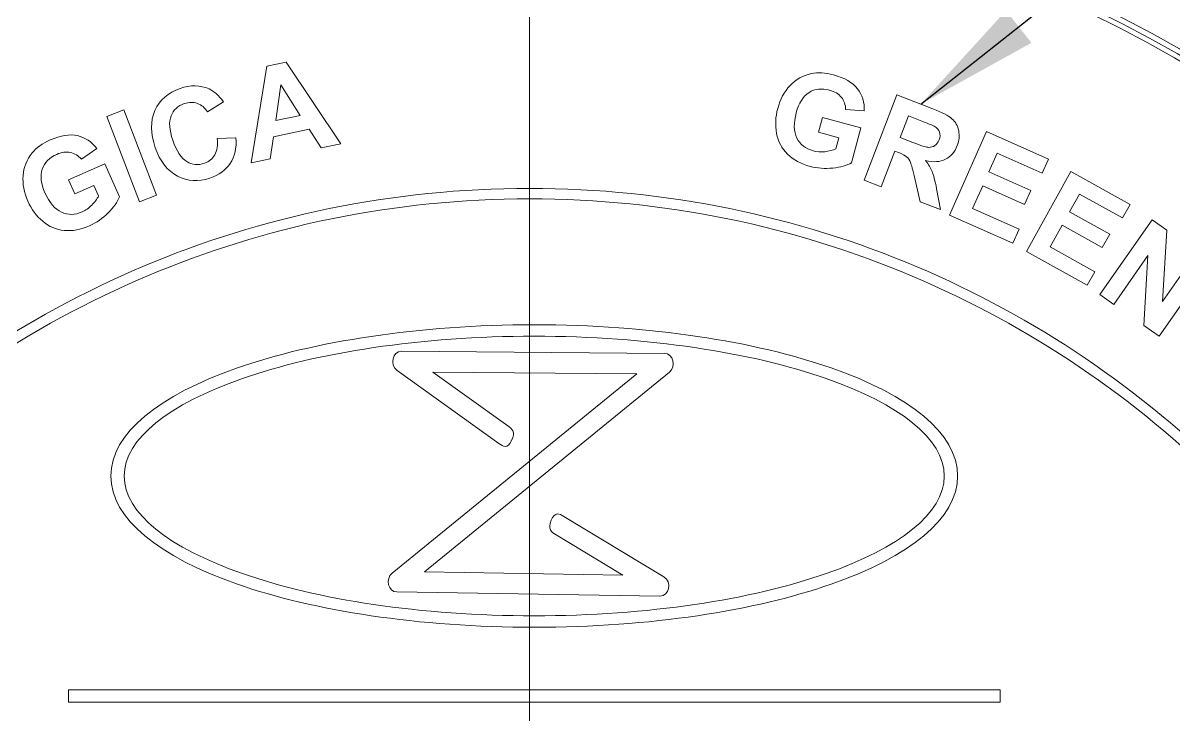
# Model space of a CAD drawing. Header units: millimetres. Extents: x 5 to 415, y 5 to 292.
# Drawn here: x 284 to 339.3, y 161.2 to 194.5 of the extents above; entities that cross this region are included whole.
import ezdxf

# ---------------------------------------------------------------- set-up
doc = ezdxf.new("R2010")
doc.units = ezdxf.units.MM
doc.dimstyles.new('SLDDIMSTYLE1', dxfattribs={"dimtxt": 0, "dimasz": 6, "dimexe": 0, "dimexo": 0.0625, "dimgap": 0, "dimtad": 0, "dimtih": 1, "dimtoh": 1, "dimdec": 0, "dimrnd": 1e-09, "dimzin": 0, "dimdsep": 46, "dimtxsty": 'Standard', "dimsah": 1, "dimcen": 0.09, "dimadec": 0, "dimazin": 0, "dimtfac": 6, "dimtdec": 0, "dimtofl": 0, "dimtmove": 0, "dimatfit": 3, "dimfxl": 1, "dimtolj": 1, "dimtzin": 0, "dimarcsym": 0})

# ---------------------------------------------------------------- blocks, each defined once
blk = doc.blocks.new('SW_CENTERMARKSYMBOL_0')
at = {"color": 0, "linetype": 'Continuous', "lineweight": 0}
blk.add_line((0, 2.5), (0, 72.5), dxfattribs=at)

msp = doc.modelspace()

# ---------------------------------------------------------------- linework, layer by layer
at = {"color": 7, "linetype": 'Continuous', "lineweight": 15}
for p, q in [((296.64552, 192.58756), (295.72952, 192.39286)), ((299.27567, 188.66226), (296.64552, 192.58756)), ((295.72952, 192.39286), (294.97022, 187.74711)), ((296.38977, 191.48701), (296.14882, 189.77156)), ((297.31962, 190.02041), (296.38977, 191.48701)), ((325.98612, 191.00741), (324.41417, 186.91241)), ((327.72707, 190.33911), (325.98612, 191.00741)), ((288.85587, 190.28741), (288.02922, 189.97006)), ((290.42782, 186.19236), (288.85587, 190.28741)), ((292.87052, 190.19286), (293.63182, 190.67641)), ((323.53257, 190.30751), (324.42447, 190.23876)), ((288.02922, 189.97006), (289.60117, 185.87506)), ((296.14882, 189.77156), (297.31962, 190.02041)), ((322.42402, 189.92686), (322.23267, 189.21261)), ((324.26772, 189.43281), (322.42402, 189.92686)), ((326.54762, 189.99656), (326.14902, 188.95826)), ((327.19212, 189.74916), (326.54762, 189.99656)), ((296.03567, 188.99261), (297.75082, 189.35716)), ((297.75082, 189.35716), (298.33272, 188.46181)), ((322.23267, 189.21261), (323.21222, 188.95016)), ((323.81547, 187.74496), (324.26772, 189.43281)), ((330.30617, 189.24421), (328.52207, 185.23706)), ((333.27677, 187.92161), (330.30617, 189.24421)), ((294.24027, 188.94391), (293.34067, 188.92151)), ((295.88922, 187.94246), (296.03567, 188.99261)), ((298.33272, 188.46181), (299.27567, 188.66226)), ((323.21222, 188.95016), (323.06812, 188.41251)), ((326.14902, 188.95826), (326.76022, 188.72366)), ((286.81007, 187.91776), (287.54647, 188.42561)), ((325.24177, 186.59471), (325.89797, 188.30426)), ((325.89797, 188.30426), (326.06482, 188.24021)), ((330.41762, 187.31761), (330.81307, 188.20581)), ((330.81307, 188.20581), (332.97477, 187.24336)), ((287.93187, 187.70066), (286.18812, 186.92431)), ((288.64257, 186.10431), (287.93187, 187.70066)), ((294.97022, 187.74711), (295.88922, 187.94246)), ((332.97477, 187.24336), (333.27677, 187.92161)), ((286.18812, 186.92431), (286.48887, 186.24881)), ((326.85207, 186.99941), (327.10762, 185.87846)), ((332.42912, 186.42206), (330.41762, 187.31761)), ((334.35072, 187.32291), (332.22417, 183.48656)), ((337.19472, 185.74646), (334.35072, 187.32291)), ((286.48887, 186.24881), (287.41532, 186.66131)), ((287.41532, 186.66131), (287.64167, 186.15281)), ((324.41417, 186.91241), (325.24177, 186.59471)), ((328.09632, 185.49896), (327.90247, 186.49006)), ((329.63172, 185.55241), (330.11732, 186.64306)), ((330.11732, 186.64306), (332.12882, 185.74746)), ((332.12882, 185.74746), (332.42912, 186.42206)), ((289.60117, 185.87506), (290.42782, 186.19236)), ((327.10762, 185.87846), (328.09632, 185.49896)), ((334.29382, 185.39396), (334.76517, 186.24431)), ((334.76517, 186.24431), (336.83477, 185.09711)), ((331.86992, 184.55591), (329.63172, 185.55241)), ((336.21962, 184.32646), (334.29382, 185.39396)), ((336.83477, 185.09711), (337.19472, 185.74646)), ((328.52207, 185.23706), (331.56917, 183.88041)), ((333.35707, 183.70396), (333.93587, 184.74811)), ((333.93587, 184.74811), (335.86162, 183.68066)), ((338.25762, 185.01326), (335.74172, 181.42016)), ((338.96372, 184.51886), (338.25762, 185.01326)), ((331.56917, 183.88041), (331.86992, 184.55591)), ((335.86162, 183.68066), (336.21962, 184.32646)), ((338.75442, 181.08976), (338.96372, 184.51886)), ((335.49987, 182.51616), (333.35707, 183.70396)), ((332.22417, 183.48656), (335.14142, 181.86946)), ((336.41602, 180.94801), (338.05677, 183.29121)), ((338.05677, 183.29121), (337.86412, 179.93406)), ((340.43442, 183.48906), (338.75442, 181.08976)), ((335.14142, 181.86946), (335.49987, 182.51616)), ((338.59277, 179.42381), (341.10872, 183.01691)), ((335.74172, 181.42016), (336.41602, 180.94801)), ((337.86412, 179.93406), (338.59277, 179.42381)), ((314.83062, 178.59276), (302.18997, 178.69441)), ((313.49902, 177.61336), (301.74327, 168.03596)), ((301.97702, 177.77396), (306.87162, 174.26651)), ((303.29277, 168.09996), (315.06132, 177.68781)), ((303.70102, 177.69216), (313.49902, 177.61336)), ((307.29427, 175.11726), (303.70102, 177.69216)), ((314.80017, 167.86361), (309.99072, 170.76111)), ((309.62287, 169.87936), (312.83107, 167.94656)), ((312.83107, 167.94656), (303.29277, 168.09996)), ((301.97077, 167.13101), (314.61142, 166.92771)), ((330.95487, 162.42441), (286.18692, 162.42441)), ((286.18692, 162.42441), (286.18692, 161.84201)), ((330.95487, 161.84201), (330.95487, 162.42441)), ((286.18692, 161.84201), (330.95487, 161.84201))]:
    msp.add_line(p, q, dxfattribs=at)
for radius in [71.25, 69.75, 62.75, 62.5, 62.25]:
    msp.add_circle((308.34447, 138.78306), radius, dxfattribs=at)
for points in [[(321.88437, 192.02846), (321.47837, 191.94166), (321.13752, 191.75071), (320.86037, 191.45806)], [(322.95502, 191.96786), (322.55057, 192.07621), (322.19347, 192.09686), (321.88437, 192.02846)], [(324.09862, 191.30721), (323.86257, 191.60626), (323.48082, 191.82696), (322.95502, 191.96786)], [(292.94392, 191.29396), (292.52382, 191.48521), (292.05992, 191.49291), (291.55302, 191.31836)], [(320.86037, 191.45806), (320.58387, 191.16421), (320.38597, 190.79646), (320.26782, 190.35551)], [(291.55302, 191.31836), (290.97172, 191.11821), (290.56917, 190.76576), (290.34417, 190.26166)], [(293.63182, 190.67641), (293.42282, 190.97606), (293.19407, 191.18246), (292.94392, 191.29396)], [(321.15892, 190.15371), (321.28397, 190.62031), (321.48762, 190.94216), (321.77227, 191.12071)], [(321.77227, 191.12071), (322.05667, 191.29826), (322.38532, 191.33706), (322.75917, 191.23691)], [(322.75917, 191.23691), (323.00582, 191.17081), (323.19487, 191.05566), (323.32732, 190.89116)], [(323.32732, 190.89116), (323.45982, 190.72666), (323.52817, 190.53176), (323.53257, 190.30751)], [(324.42447, 190.23876), (324.44402, 190.65116), (324.33532, 191.00696), (324.09862, 191.30721)], [(290.34417, 190.26166), (290.11952, 189.75651), (290.12547, 189.15911), (290.36317, 188.46871)], [(291.12257, 189.99931), (291.23762, 190.28626), (291.44982, 190.48246), (291.75687, 190.58821)], [(291.75687, 190.58821), (291.97897, 190.66471), (292.18952, 190.66801), (292.38787, 190.59701)], [(292.38787, 190.59701), (292.58722, 190.52631), (292.74807, 190.39161), (292.87052, 190.19286)], [(320.26782, 190.35551), (320.15887, 189.94906), (320.14107, 189.55101), (320.21402, 189.16036)], [(328.63807, 189.86246), (328.46792, 190.01206), (328.16472, 190.17111), (327.72707, 190.33911)], [(291.20482, 188.82871), (291.03462, 189.32311), (291.00717, 189.71331), (291.12257, 189.99931)], [(321.19117, 188.93236), (321.03462, 189.24391), (321.02442, 189.65161), (321.15892, 190.15371)], [(327.79057, 189.50416), (327.72707, 189.53831), (327.52772, 189.62036), (327.19212, 189.74916)], [(328.96432, 189.28766), (328.91727, 189.52121), (328.80817, 189.71296), (328.63807, 189.86246)], [(286.62082, 189.05091), (286.24917, 189.13471), (285.81362, 189.06601), (285.31632, 188.84461)], [(320.21402, 189.16036), (320.28697, 188.76971), (320.46342, 188.43801), (320.74302, 188.16326)], [(328.04047, 189.22336), (327.99962, 189.33636), (327.91617, 189.42961), (327.79057, 189.50416)], [(328.02297, 188.84716), (328.07602, 188.98546), (328.08132, 189.11031), (328.04047, 189.22336)], [(328.89487, 188.57376), (328.98782, 188.81591), (329.01107, 189.05311), (328.96432, 189.28766)], [(285.31632, 188.84461), (284.93382, 188.67431), (284.64332, 188.46561), (284.44617, 188.21796)], [(287.54647, 188.42561), (287.30212, 188.75841), (286.99372, 188.96651), (286.62082, 189.05091)], [(291.87347, 187.80601), (291.60772, 187.96291), (291.38537, 188.30441), (291.20482, 188.82871)], [(293.34067, 188.92151), (293.37462, 188.59401), (293.33647, 188.33136), (293.22472, 188.13521)], [(293.96677, 187.72101), (294.18067, 188.04096), (294.27162, 188.44816), (294.24027, 188.94391)], [(321.96812, 188.32031), (321.60612, 188.41731), (321.34672, 188.62106), (321.19117, 188.93236)], [(326.76022, 188.72366), (327.15682, 188.57141), (327.41092, 188.49251), (327.52292, 188.48781)], [(327.82122, 188.57236), (327.90797, 188.63316), (327.97572, 188.72416), (328.02297, 188.84716)], [(284.44617, 188.21796), (284.18527, 187.89496), (284.04057, 187.53211), (284.00932, 187.13021)], [(284.93027, 187.44191), (285.03957, 187.75891), (285.27057, 187.99586), (285.62412, 188.15331)], [(285.62412, 188.15331), (285.85742, 188.25716), (286.07677, 188.28666), (286.28327, 188.24216)], [(286.28327, 188.24216), (286.48977, 188.19771), (286.66552, 188.08926), (286.81007, 187.91776)], [(290.36317, 188.46871), (290.58762, 187.81691), (290.94252, 187.36336), (291.42657, 187.10881)], [(293.22472, 188.13521), (293.11332, 187.93806), (292.94642, 187.80171), (292.72332, 187.72491)], [(320.74302, 188.16326), (321.02277, 187.88951), (321.38462, 187.69321), (321.82752, 187.57451)], [(322.53602, 188.28126), (322.33672, 188.25956), (322.14772, 188.27216), (321.96812, 188.32031)], [(323.06812, 188.41251), (322.91222, 188.34751), (322.73437, 188.30321), (322.53602, 188.28126)], [(326.06482, 188.24021), (326.25552, 188.16701), (326.38792, 188.09866), (326.46392, 188.03446)], [(326.46392, 188.03446), (326.53952, 187.96931), (326.60087, 187.88126), (326.64722, 187.76826)], [(327.52292, 188.48781), (327.63392, 188.48346), (327.73347, 188.51196), (327.82122, 188.57236)], [(328.33167, 187.91591), (328.58872, 188.04691), (328.77702, 188.26676), (328.89487, 188.57376)], [(292.72332, 187.72491), (292.42207, 187.62116), (292.13857, 187.64776), (291.87347, 187.80601)], [(292.97842, 187.01236), (293.42357, 187.16566), (293.75357, 187.40241), (293.96677, 187.72101)], [(321.82752, 187.57451), (322.17572, 187.48121), (322.53777, 187.45501), (322.91327, 187.49506)], [(322.91327, 187.49506), (323.28897, 187.53606), (323.58937, 187.61946), (323.81547, 187.74496)], [(326.64722, 187.76826), (326.69357, 187.65531), (326.76167, 187.39946), (326.85207, 186.99941)], [(327.37632, 187.84941), (327.75552, 187.76291), (328.07497, 187.78576), (328.33167, 187.91591)], [(327.68752, 187.33506), (327.61917, 187.50461), (327.51532, 187.67576), (327.37632, 187.84941)], [(284.00932, 187.13021), (283.97937, 186.72786), (284.05697, 186.31751), (284.24267, 185.90046)], [(285.06222, 186.30446), (284.86572, 186.74576), (284.82142, 187.12401), (284.93027, 187.44191)], [(291.42657, 187.10881), (291.91027, 186.85521), (292.42802, 186.82286), (292.97842, 187.01236)], [(327.90247, 186.49006), (327.82737, 186.88426), (327.75592, 187.16551), (327.68752, 187.33506)], [(308.34447, 186.51676), (295.16322, 186.51676), (283.22977, 181.17391), (274.59167, 172.53586)], [(342.09727, 172.53586), (333.45922, 181.17391), (321.52567, 186.51676), (308.34447, 186.51676)], [(308.34447, 186.01676), (295.30127, 186.01676), (283.49277, 180.72991), (274.94517, 172.18236)], [(284.24267, 185.90046), (284.41382, 185.51606), (284.65047, 185.19551), (284.95297, 184.93781)], [(285.85587, 185.37561), (285.53812, 185.51921), (285.27362, 185.82961), (285.06222, 186.30446)], [(287.64167, 186.15281), (287.56142, 186.00416), (287.45112, 185.85781), (287.31077, 185.71596)], [(288.09872, 185.34231), (288.36487, 185.61061), (288.54587, 185.86451), (288.64257, 186.10431)], [(341.74377, 172.18236), (333.19622, 180.72991), (321.38772, 186.01676), (308.34447, 186.01676)], [(286.84487, 185.38886), (286.50247, 185.23641), (286.17262, 185.23156), (285.85587, 185.37561)], [(287.31077, 185.71596), (287.16952, 185.57366), (287.01472, 185.46446), (286.84487, 185.38886)], [(287.20492, 184.72081), (287.53427, 184.86746), (287.83207, 185.07491), (288.09872, 185.34231)], [(284.95297, 184.93781), (285.25552, 184.68016), (285.60142, 184.53341), (285.99157, 184.49586)], [(285.99157, 184.49586), (286.38127, 184.45916), (286.78602, 184.53431), (287.20492, 184.72081)], [(308.57087, 179.96506), (303.01587, 179.96506), (297.96757, 179.17231), (294.30477, 177.89371)], [(322.83697, 177.89371), (319.17422, 179.17231), (314.12592, 179.96506), (308.57087, 179.96506)], [(308.57087, 179.41566), (303.09872, 179.41566), (298.13637, 178.63846), (294.54552, 177.38496)], [(322.59627, 177.38496), (319.00537, 178.63846), (314.04307, 179.41566), (308.57087, 179.41566)], [(302.18997, 178.69441), (301.76037, 178.69781), (301.61272, 178.03506), (301.97702, 177.77396)], [(315.06132, 177.68781), (315.39997, 177.96371), (315.24592, 178.58946), (314.83062, 178.59276)], [(294.30477, 177.89371), (290.55402, 176.58441), (288.22877, 174.74886), (288.22877, 172.70126)], [(328.91302, 172.70126), (328.91302, 174.74886), (326.58772, 176.58441), (322.83697, 177.89371)], [(294.54552, 177.38496), (291.04252, 176.16221), (288.87082, 174.50306), (288.87082, 172.70126)], [(328.27097, 172.70126), (328.27097, 174.50306), (326.09922, 176.16221), (322.59627, 177.38496)], [(307.48342, 174.40491), (307.69472, 174.83026), (307.49452, 174.97376), (307.29427, 175.11726)], [(306.87162, 174.26651), (307.07187, 174.12301), (307.27212, 173.97951), (307.48342, 174.40491)], [(288.22877, 172.70126), (288.22877, 170.65361), (290.55412, 168.81801), (294.30477, 167.50866)], [(288.87082, 172.70126), (288.87082, 170.89936), (291.04252, 169.24021), (294.54552, 168.01736)], [(322.59627, 168.01736), (326.09922, 169.24021), (328.27097, 170.89936), (328.27097, 172.70126)], [(322.83697, 167.50866), (326.58767, 168.81801), (328.91302, 170.65361), (328.91302, 172.70126)], [(309.99072, 170.76111), (309.77982, 170.88816), (309.56887, 171.01526), (309.38492, 170.57436)], [(309.38492, 170.57436), (309.20102, 170.13351), (309.41197, 170.00646), (309.62287, 169.87936)], [(294.54552, 168.01736), (298.13632, 166.76381), (303.09867, 165.98661), (308.57087, 165.98661)], [(301.74327, 168.03596), (301.40552, 167.76081), (301.55662, 167.13761), (301.97077, 167.13101)], [(308.57087, 165.98661), (314.04312, 165.98661), (319.00547, 166.76381), (322.59627, 168.01736)], [(314.61142, 166.92771), (315.05447, 166.92061), (315.19382, 167.62646), (314.80017, 167.86361)], [(294.30477, 167.50866), (297.96752, 166.22996), (303.01592, 165.43721), (308.57087, 165.43721)], [(308.57087, 165.43721), (314.12587, 165.43721), (319.17427, 166.22996), (322.83697, 167.50866)]]:
    msp.add_open_spline(points, degree=3, dxfattribs=at)

# ---------------------------------------------------------------- block references
at = {"color": 7, "linetype": 'Continuous', "lineweight": 0}
msp.add_blockref('SW_CENTERMARKSYMBOL_0', (308.34447, 138.78306), dxfattribs=at)

# ---------------------------------------------------------------- leaders
msp.add_leader([(327.1393, 190.56473), (345.92048, 205.39556), (352.27048, 205.39556)], dimstyle='SLDDIMSTYLE1', dxfattribs=at)

doc.saveas('drawing.dxf')
